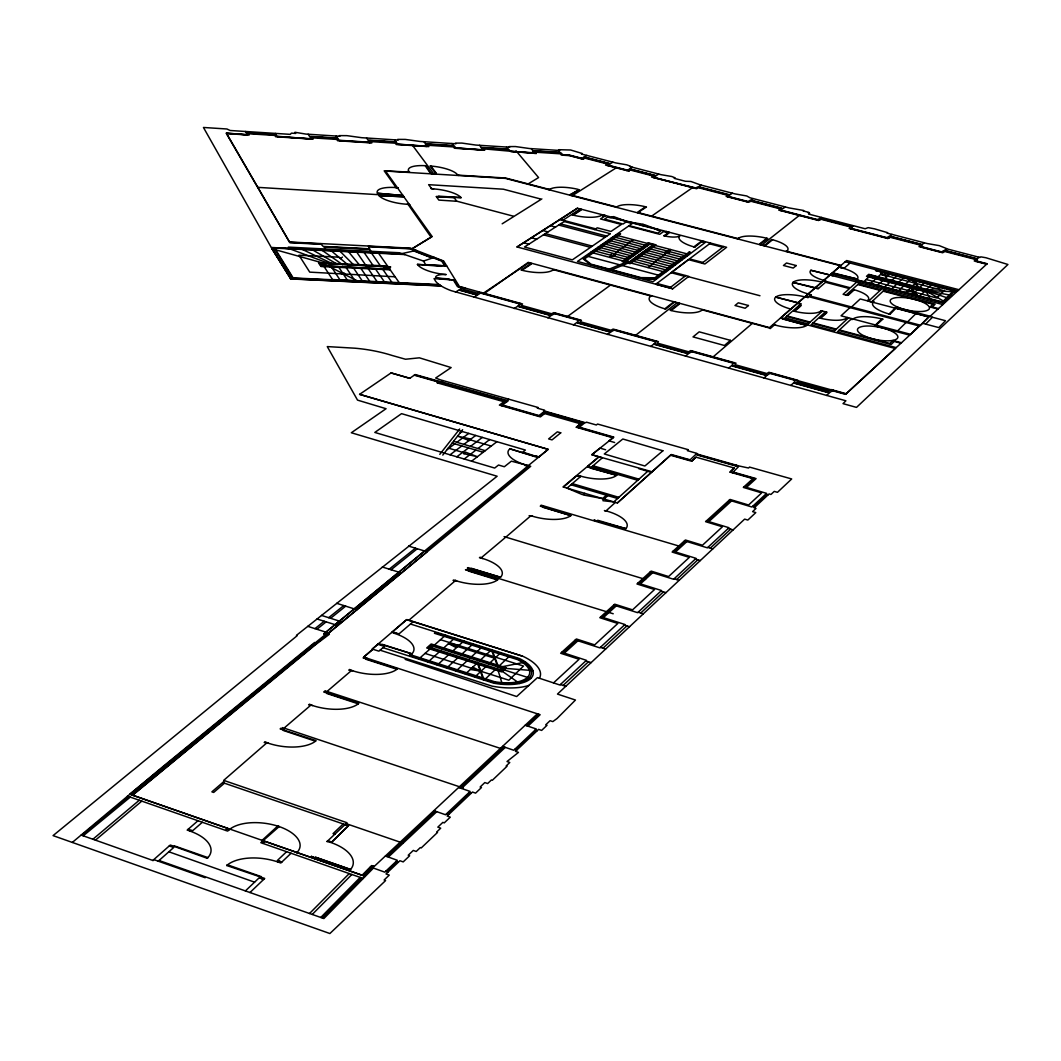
<?xml version="1.0" encoding="UTF-8"?>
<svg xmlns="http://www.w3.org/2000/svg" width="1061" height="1061" viewBox="0 0 1061 1061"><rect width="100%" height="100%" fill="white"/><g stroke="black" fill="none" stroke-linecap="round" stroke-linejoin="round"><path stroke-width="1.5" d="M465.315 453.127L465.5 452.158L477.41 456.721L463.564 453.631L465.315 453.127L448.272 448.074M469.519 439.652L469.347 440.607L457.583 436.137L471.256 439.161L469.519 439.652L491.243 446.058M975.987 261.444L977.353 259.322L943.773 250.595L940.921 252.319M611.613 253.99L609.77 257.372L615.539 255.011M747.342 201.948L749.928 200.396L782.023 208.738L780.379 210.555M920.749 247.067L922.195 244.985L889.038 236.378L886.107 238.062M795.975 379.798L793.92 382.49L829.861 392.477L833.217 390.116M850.816 228.884L852.434 226.855L819.821 218.38L816.758 220.012M734.106 362.637L731.904 365.276L767.328 375.117L770.817 372.809M442.782 455.089L462.623 429.692M439.784 454.373L459.678 429.002M656.573 341.125L654.199 343.684L688.987 353.353L692.608 351.125M727.766 196.869L729.438 195.171L697.74 186.935L694.889 188.314M579.611 319.785L577.065 322.265L611.216 331.748L614.995 329.6M385.395 855.988L397.331 860.285L384.772 872.155L373.445 868.07L323.87 918.547L159.017 860.498M320.767 917.46L360.209 877.407M539.015 456.84L536.15 456.005L535.248 456.734L509.903 448.83A28.926 10.61 9.6 0 0 526.481 465.169L530.686 466.323L132.466 795.153L362.292 875.259L371.788 865.643L374.162 866.492L537.41 713.801M322.319 918.004L361.721 877.938M363.751 875.869L371.934 867.553M362.292 875.259L371.788 865.643L374.162 866.505M520.739 303.446L518.06 305.886L551.733 315.236L555.619 313.128M312.239 914.449L351.881 874.489M932.433 317.266L925.643 324.109L922.566 323.3L845.551 394.347L832.567 390.753M309.52 913.508L349.228 873.574M922.566 323.3L928.879 316.947L895.338 307.929L889.025 314.003L890.046 314.268L896.664 307.425L930.192 316.258M918.932 325.886L910.55 334.308L841.041 315.807L849.914 307.637M732.395 472.795L738.456 466.747L695.631 454.585L690.101 459.837L671.308 454.506L617.356 502.967L563.02 486.933L598.934 456.787L602.356 457.795L590.367 468.087L616.733 475.288L587.767 467.026L588.351 466.522M735.83 465.991L736.573 465.262M553.51 682.913L579.094 659.266L560.646 653.258L576.375 638.974L594.651 644.889L617.82 623.47L599.797 617.701L614.69 604.173L632.555 609.85L654.557 589.518L636.945 583.974L651.136 571.097L668.589 576.547L689.332 557.383L672.104 552.052L685.393 539.996L702.462 545.235L722.422 526.786L705.565 521.667L730.048 499.439L748.575 505.009L761.665 492.888L743.31 487.41L752.952 478.644L730.048 472.118L734.172 468.007L695.936 457.145L691.653 461.23L670.499 455.222L617.356 502.967M944.661 290.21L936.823 298.008L866.134 279.52M907.606 321.828L915.935 313.605M313.419 857.434L311.43 856.399L310.555 857.235L311.443 856.399L349.838 870.139L350.528 869.463A38.766 19.085 8.7 0 0 331.019 842.553L327.027 841.519L327.889 840.71L331.788 842.049L348.631 825.591L345.236 824.424M349.838 870.139L350.515 869.463L315.608 857.288L314.295 858.535L315.608 857.288L350.528 869.463M897.593 330.86L906.081 322.478M331.788 842.049L348.406 825.737L222.664 782.58M919.118 296.682L925.126 290.833M925.921 290.064L931.837 284.295M912.102 294.852L918.15 289.016M918.945 288.234L924.913 282.491M730.048 472.118L734.265 468.034M876.665 326.35L877.527 325.515M897.221 308.592L898.057 307.783M877.381 325.661L875.325 325.117L881.797 318.897L882.818 319.162L875.245 325.979L909.701 335.157M905.099 293.008L911.187 287.199M911.996 286.43L917.99 280.688M826.652 395.435L829.278 392.928L793.482 382.981L790.79 385.461M688.178 460.249L688.934 459.506M697.886 455.222L698.655 454.506M226.736 865.511L264.719 878.428L263.725 879.383L259.945 878.057L261.391 876.665L227.478 864.821L226.736 865.511A39.164 19.589 8.1 0 1 278.579 862.222L277.345 861.452L278.048 860.763L281.802 862.076L291.072 853.256M249.972 892.526L263.725 879.383L259.189 877.792L245.396 890.922M343.167 824.012L333.021 833.667L334.865 834.304M327.053 841.519L347.013 822.726L224.799 780.75L211.868 791.851L213.659 792.461L224.441 783.19M286.589 851.704L277.332 860.511L281.828 862.076L280.833 863.004L278.579 862.222M898.11 291.178L904.237 285.382M905.046 284.613L911.081 278.897M431.403 647.754L499.797 669.571L501.415 668.032L433.087 646.268M496.442 668.51L484.161 680.114L477.755 662.541L465.341 674.08M498.073 666.971L510.102 655.592M386.973 871.532L397.265 861.797M447.636 814.132L470.195 792.792M515.712 749.729L536.216 730.326M474.744 677.09L487.092 665.526M488.723 663.987L500.832 652.648M891.134 289.361L897.288 283.566M898.11 282.81L904.184 277.093M388.353 857.063L436.747 811.678M461.522 788.442L505.315 747.368M527.94 726.148L540.142 714.716L363.658 657.13L372.756 649.213M882.818 319.162A25.199 7.785 11.1 0 0 852.553 319.401L850.697 319.441M871.691 301.854L885.02 289.414M869.304 300.475C864.662 299.812 872.421 303.167 873.932 301.43L872.54 301.059M979.064 257.239L977.327 258.871L944.595 250.356L946.584 248.566L939.277 245.635L927.208 243.539L887.089 233.128L887.619 232.677L874.489 228.831L868.19 227.638L865.126 228.752L808.588 214.07L809.662 213.261L808.243 212.89L808.893 212.399L803.071 210.887L803.628 210.476L789.079 207.916L749.981 197.77L746.745 195.967L735.154 193.924L700.26 184.866L690.95 181.484L685.393 181.272L674.252 178.367L675.101 177.837L671.785 176.511L660.884 174.641L629.982 166.617L630.539 166.272L626.799 164.84L615.685 162.903L581.468 154.031L582.303 153.527L570.632 149.999L559.001 149.707L559.678 150.476L529.439 148.527L515.46 146.551L509.094 146.59L509.638 147.254L475.885 145.065L461.853 143.076L455.408 143.129L455.925 143.779L419.944 141.458L405.275 139.415L397.716 139.389L398.193 140.052L361.682 137.691L346.881 135.649L339.401 135.622L339.852 136.285L305.979 134.097L294.958 132.28L295.687 133.434L291.43 133.155L290.276 134.362L230.104 130.49L226.961 128.991L203.447 127.466L271.258 247.452L289.242 248.526L288.353 247.12L399.48 252.757L423.485 261.059L434.32 257.385M386.867 856.519L435.302 811.161M460.089 787.952L503.922 746.904M526.561 725.684L538.776 714.252M884.171 287.531L890.365 281.762M891.187 280.993L897.288 275.303M625.871 528.643L593.842 520.115L596.866 521.017L597.701 520.261L625.871 528.643A30.398 11.591 10.2 0 0 607.582 511.309L604.412 510.58L607.582 511.322M851.585 318.618L837.381 331.868L896.187 347.637M753.854 506.667L766.931 494.492M563.073 685.433L588.457 661.759M602.98 648.218L626.958 625.871M640.725 613.033L663.443 591.852M676.639 579.545L697.846 559.784M710.34 548.139L730.684 529.174M848.521 317.796L834.264 331.032L811.081 324.812L825.604 311.695M479.4 661.016L491.575 649.717M868.667 301.059L882.023 288.632M691.653 461.23L696.029 457.172M799.782 304.812L801.015 305.144L793.774 311.098A22.122 6.83 10.6 0 0 820.909 310.913L826.851 312.027L819.755 318.035A22.215 6.87 10.8 0 0 846.877 317.836L847.275 317.464M877.208 285.714L883.442 279.958M884.264 279.189L890.418 273.513M455.965 671.069L468.445 659.571M470.089 658.059L482.331 646.786M851.519 306.974L860.219 298.963L928.68 316.96L920.457 325.236L809.914 295.953L811.294 294.746L808.363 294.441M264.64 841.744L261.682 840.723L277.703 826.068L279.162 826.572L260.807 842.686L363.233 878.455M262.849 843.402L265.025 841.4L365.263 876.399M446.601 668.072L459.148 656.613M460.806 655.101L473.113 643.868M870.259 283.897L876.532 278.154M877.367 277.398L883.548 271.735M152.811 860.458L170.304 845.02L207.2 858.283L207.943 857.606L174.468 845.909L172.956 847.248M563.046 652.727L576.614 640.367M602.091 617.197L614.969 605.486M639.16 583.497L651.441 572.343M674.239 551.614L685.711 541.176M707.634 521.243L730.406 500.553M745.299 487.012L754.53 478.617L732.766 472.424M561.693 652.303L564.346 653.138L577.927 640.778L599.836 647.86L624.956 624.505L600.805 616.786M603.377 617.608L616.255 605.897M640.42 583.895L652.687 572.728M676.626 550.938L686.931 541.548M709.902 520.646L731.586 500.911M746.467 487.357L756.108 478.591L733.124 472.065M863.322 282.08L870.471 275.595L928.415 290.714L927.619 291.483L869.635 276.351M606.361 510.58L615.42 502.397M846.108 295.104L859.728 282.783M437.251 665.075L449.877 653.656M451.548 652.144L463.922 640.95M846.758 294.52L848.535 294.998L854.304 289.759L853.429 289.534L847.328 295.435L843.097 294.321L849.476 288.579L825.551 282.279L818.044 288.831L793.005 282.438L815.962 287.81M856.757 282.014L850.338 287.796L823.455 280.727M648.404 470.673L613.775 501.919L602.953 500.712A19.31 7.255 10.3 0 1 604.041 499.041L607.86 495.633M832.593 272.757L857.394 279.043L834.649 273.751M822.554 310.886L807.991 323.976L784.941 317.796L801.028 303.711L775.71 297.107L798.694 302.876L798.084 303.419M775.697 325.21L772.832 324.772L775.697 325.21A25.371 7.957 10.6 0 0 806.718 325.395L780.458 318.128L846.612 260.529L958.945 289.719M427.941 662.077L440.633 650.698M442.304 649.199L454.745 638.046M606.388 495.195L602.555 498.604L583.656 495.01A19.257 7.215 10.1 0 1 584.77 493.352A19.164 7.162 9.9 0 1 582.489 494.665L567.051 488.126L580.765 476.349L579.77 475.872A28.753 10.557 10 0 0 616.733 475.288M225.635 830.405L227.85 828.442L129.734 794.212L325.502 634.465L323.817 633.921L528.365 465.646L511.389 461.164L504.32 466.747L498.537 465.023L494.678 468.06L374.825 432.437L401.549 413.657L525.367 450.063L522.834 452.105L538.617 457.211L548.166 449.36L359.626 394.334L391.071 372.915L409.838 378.286L415.169 374.546L508.033 400.819L501.614 405.726M418.644 659.106L445.593 635.141M279.162 826.572A38.342 18.793 8.1 0 0 228.752 830.126L227.664 831.108L127.453 796.121M763.973 378.008L766.732 375.554L731.453 365.753L728.615 368.167M191.882 830.498L191.139 831.148L187.187 830.126L197.969 820.737M158.248 861.187L173.699 847.5L169.256 845.949M497.437 579.969L497.954 579.518L465.461 569.73L469.227 570.142L468.259 570.964L497.437 579.969A31.843 12.825 9.4 0 1 456.641 580.937M500.513 577.264L467.941 567.608L467.291 568.165L470.421 569.12L471.389 568.298L500.513 577.264A31.803 12.785 9.4 0 0 482.768 558.524L479.466 557.741L480.102 557.197L482.755 558.537M570.845 515.606L540.261 506.15L543.829 506.548L542.953 507.291L570.845 515.606A30.212 11.499 9.8 0 1 532.529 516.243L529.121 515.686L532.542 516.243M315.462 741.215L316.112 740.644L280.131 728.894L280.953 728.191L284.414 729.345L283.168 730.406L315.462 741.215A35.968 16.445 8.1 0 1 268.287 743.191L265.064 741.785L264.229 742.514L268.3 743.177M396.947 669.279L397.53 668.762L363.087 657.913L363.83 657.276L367.146 658.337L366.032 659.292L396.947 669.279A34.124 14.774 8.7 0 1 352.65 670.777L349.546 669.491L348.79 670.141L352.663 670.764M358.273 703.828L358.897 703.284L323.698 691.997L324.48 691.334L327.862 692.435L326.695 693.443L358.273 703.828A35 15.57 8.5 0 1 312.597 705.538L309.454 704.199L308.645 704.889L312.61 705.538M372.305 649.067L378.684 643.616L411.96 653.855L382.318 644.359L381.164 645.353M836.386 275.024L837.116 274.388L832.195 273.101M850.073 263.022L844.344 268.048L839.065 267.12L840.524 267.505A24.085 7.175 10.7 0 1 857.102 279.295M806.519 297.199L806.413 297.292A24.854 7.666 10.6 0 0 775.71 297.107M809.676 294.441L809.782 294.348A24.469 7.414 10.6 0 1 793.31 282.173M840.524 267.505L841.903 267.412M825.365 280.94L825.471 280.847A21.459 6.406 10.7 0 1 810.883 270.276L830.79 275.21M783.416 318.459L782.819 318.99L806.718 325.395M826.426 281.51L824.225 280.926M832.978 275.78L810.883 270.276M202.346 822.275L192.625 830.75L188.208 829.225M805.829 296.656L807.912 297.69L808.999 296.748L919.569 326.059M770.153 328.645L774.159 325.143M223.672 780.379L266.47 743.164M924.237 242.77L922.208 244.534L889.874 236.139L891.969 234.388M413.286 621.6L399.002 633.881L392.49 631.812M563.51 487.079L576.826 475.699L580.327 476.721M598.921 456.787L587.754 466.336L591.229 467.357M539.399 678.258A43.806 18.78 9.9 0 0 522.94 656.308L406.814 619.558L391.695 632.489L395.74 632.847M577.436 475.872L579.77 475.872M284.878 727.408L310.303 705.618M327.836 690.777L351.178 670.777M713.191 356.828L752.435 323.287M506.322 536.72L530.367 516.163M408.737 620.34L454.997 581.004M95.371 840.219L141.803 801.121M92.798 839.317L139.283 800.246M481.495 557.555L505.076 537.755M363.658 657.13L373.008 649.292M599.584 457.012L591.839 454.705L612.993 437.822L576.322 427.251L580.46 423.803M72.32 842.434L162.625 766.838L314.666 642.449M576.322 427.251L582.608 421.933M578.563 427.901L584.107 423.312L581.773 422.623M424.612 551.004L323.817 633.921M400.169 572.555L355.634 609.306M425.846 551.375L529.532 465.978M81.763 835.299L128.858 796.612M131.166 794.702L327.425 634.385L325.714 633.841L327.252 632.581M83.222 835.829L130.291 797.103M132.598 795.206L316.032 644.319L329.334 634.306L327.624 633.762L427.079 551.76L408.591 546.083M605.632 449.771L600.035 448.113L591.839 454.705L651.892 471.721M336.417 625.075L340.74 621.534M787.05 251.696L787.792 251.099L786.957 250.873A23.727 6.976 10.2 0 0 772.58 239.746L771.626 239.507L764.225 245.754M526.481 465.169L524.691 465.341L527.596 466.19L548.166 449.36L505.845 437.013M785.843 251.391L786.957 250.873M685.419 356.151L688.35 353.777L653.709 344.149L650.711 346.496M701.891 310.223L703.642 309.772L701.891 310.223A25.265 7.984 10 0 1 671.149 310.528L670.128 310.25L679.531 303.274L677.395 303.605L679.305 304.122L671.149 310.528M316.921 629.266L326.165 621.852M330.594 618.298L345.7 606.163M391.098 569.744L417.265 548.749M314.971 628.642L324.215 621.242M328.658 617.674L343.791 605.566M389.228 569.16L415.421 548.179M545.261 412.185L546.123 411.509M546.057 412.424L540.407 416.907L499.399 405.103L504.771 401.045M853.376 225.701L852.474 226.417L820.67 218.155L821.599 217.452M647.992 267.571L667.289 252.2L669.04 252.876L670.632 249.547L665.128 251.868L667.289 252.2M538.166 416.257L543.816 411.774L583.059 422.994L577.86 427.225L613.404 437.464M544.93 412.092L539.731 416.244L500.964 405.077L505.434 401.681L504.32 401.376M772.58 239.746L765.591 245.303L763.031 245.436M342.464 257.067L340.528 258.592L338.791 257.16L298.963 255.21L309.732 272.133L395.103 276.788M759.623 244.547L767.766 238.5L766.811 238.248L759.795 243.791L761.586 244.269L760.83 244.866M761.679 245.171L799.291 215.449M507.012 400.527L508.723 399.175M635.619 335.316L677.263 302.65M664.823 308.817L673.006 302.425L675.777 302.252L674.517 301.908L665.844 309.096L664.823 308.817A25.252 7.971 10 0 1 650.539 296.364L649.677 296.125L651.825 295.794L650.565 296.364M766.811 238.248A23.713 6.976 10.2 0 0 738.536 238.261L738.138 238.95M471.588 461.203L496.919 441.694M736.944 238.645L738.549 238.261M672.714 288.764L688.814 276.377L672.13 271.921L688.417 259.627L704.902 263.99L726.599 247.293L577.409 208.208L517.052 246.961L672.714 288.764L655.831 284.242L710.485 243.075M669.716 287.969L685.857 275.581M701.984 263.208L723.708 246.55M464.241 459.015L475.885 450.103M477.941 448.538L489.665 439.572M456.8 456.8L468.498 447.914M470.553 446.349L482.331 437.411M450.05 454.798L461.787 445.938M463.869 444.373L475.686 435.461M613.338 254.68L633.245 239.68M669.226 232.266L663.921 235.741L664.876 235.993L669 233.009L663.549 231.577L659.73 234.309L628.51 226.112L577.489 261.444L641.109 278.526L656.945 278.751L705.194 242.505L701.122 241.431L693.854 246.881L694.809 247.133L702.528 240.993M447.039 449.639L454.758 443.856M456.84 442.304L468.71 433.405M703.032 241.935L703.841 241.338M607.476 334.467L610.552 332.159L576.547 322.716L573.391 324.984M459.877 433.206L462.185 431.482M439.188 383.392L442.994 380.607M438.1 383.087L439.678 381.933L414.705 374.878M567.356 316.616L610.937 284.759M785.286 206.935L783.071 208.566L750.803 200.171L753.071 198.579M628.589 262.399L652.886 244.866M625.552 261.59L649.889 244.07M667.104 232.518L667.926 231.921M658.085 229.335L657.091 230.051L660.778 231.019L657.793 233.155L629.186 225.648L632.237 223.526L626.123 221.935L623.059 224.03L604.518 219.163L607.621 217.081L610.831 217.916L611.865 217.226M484.386 293.38L528.259 262.359L769.477 327.597L840.644 265.754L505.434 178.394L385.554 171.046L432.119 236.497L412.092 248.765M547.847 317.876L551.044 315.634L517.516 306.324L514.253 308.539M652.051 215.834L692.608 187.585M609.889 234.004L572.343 259.865L524.479 247.014L565.261 220.821M732.369 193.195L729.955 194.866L698.629 186.723L701.096 185.078M552.874 270.117L554.678 269.706L552.874 270.117A24.748 7.745 9.1 0 1 522.039 270.263L521.057 269.998L531.389 263.42L529.2 263.738L531.044 264.229L522.039 270.263M637.608 212.77L646.454 207.014L645.539 206.776L637.86 212.041L639.597 212.505L638.775 213.075M594.664 229.574L597.25 227.823L610.977 231.444L621.375 224.441L600.473 218.951L605.606 215.582L603.709 215.091L602.675 215.781L604.545 216.272M645.539 206.776A23.289 6.817 9.5 0 0 617.184 206.67L616.72 207.319M483.02 293.433L529.015 262.677M581.481 209.269L572.343 214.919A23.249 6.857 9.2 0 0 601.905 215.091L602.423 214.746M615.552 207.028L617.21 206.67M580.195 208.937L562.953 220.211L560.142 219.468L517.052 246.961M474.015 297.345L477.357 295.157L458.856 290.024L455.474 292.186M481.376 292.531L477.994 294.746L459.493 289.613L462.914 287.412M577.409 208.208L560.128 219.468L595.698 228.858M479.373 291.987L477.516 293.194L463.034 289.176L464.917 287.969M780.856 317.769L895.259 348.485L846.187 393.724L831.254 389.573L829.291 390.833L796.917 381.854L797.925 380.329L768.88 372.278L766.838 373.512L734.941 364.652L736.029 363.167L690.711 350.594L688.589 351.788L657.276 343.088L658.457 341.655L613.125 329.082L610.937 330.236L580.181 321.695L581.455 320.289L553.789 312.624L551.534 313.738L521.203 305.329L522.556 303.963L459.386 286.47L443.67 261.006L410.567 248.181L289.428 241.974L226.417 133.593L249.149 135.052L248.566 133.739L274.706 135.423L275.741 136.763L313.141 139.163L312.385 137.85L336.642 139.415L337.677 140.755L371.774 142.93L370.965 141.617L395.222 143.182L396.323 144.535L428.79 146.604L427.915 145.277L453.326 146.922L454.479 148.248L484.705 150.185L483.763 148.872L536.123 153.5L535.155 152.187L560.168 153.792L561.441 155.118L569.266 155.622L582.94 159.177L584.757 158.102L607.343 163.978L605.552 165.065L628.696 171.086L630.327 170.025L653.178 175.967L651.52 177.028L696.493 188.725L698.708 187.77L727.209 195.184L726.148 196.444L748.628 202.293L750.936 201.245L779.795 208.752L778.734 210.118L818.416 220.449L820.882 219.256L850.206 226.882L849.158 228.447L887.778 238.5L890.166 237.266L919.98 245.011L919.025 246.629L942.632 252.77L944.94 251.51L975.139 259.361L974.277 261.006L986.624 264.216M569.982 195.237L579.213 189.654L570.274 194.534L571.998 194.985L571.123 195.542M572.158 195.768L616.202 167.85M653.244 177.479L695.525 187.89M653.961 177.068L655.618 176.02L629.226 169.15L626.865 170.609M658.682 174.07L656.109 175.702L629.717 168.845L632.343 167.227M502.171 223.805L541.866 198.898M549.412 189.879L549.956 189.243L548.272 189.587M628.642 171.073L630.327 170.025M528.577 183.659L538.577 177.572L516.017 150.808M411.376 249.189L431.708 236.868M607.316 165.529L609.783 164.031L583.683 157.253L581.176 158.726M612.873 162.174L610.287 163.726L584.2 156.948L586.813 155.41M582.94 159.177L584.757 158.102M887.778 238.5L890.166 237.266M818.416 220.449L820.882 219.256M606.972 270.051L628.218 261.364M609.239 270.807L630.486 262.107M402.039 253.579L416.283 250.396M499.227 667.342L525.487 662.037M943.309 287.266L925.524 290.449L930.722 299.719M955.643 291.788L925.524 290.449L945.324 302.186M332.531 279.547L439.095 284.547M293.154 277.929L357.504 280.953M332.836 280.024L439.784 285.038M439.997 285.197L292.796 278.287L274.056 248.075L404.878 254.56M290.542 278.738L440.925 285.794M441.243 285.993L290.661 278.937L271.51 247.942L291.072 278.764M387.544 266.019L318.552 262.69L321.019 266.497L390.209 269.812M319.361 263.937L324.878 264.162L325.886 265.714L321.669 265.502L320.661 263.964M388.339 267.16L384.175 266.961L385.249 268.499L389.427 268.698M320.435 265.648L390.395 269.375L321.788 265.714M408.631 172.068L384.188 170.834L396.071 187.572M403.697 254.149L274.454 247.77L293.393 278.314M275.011 249.614L325.913 263.857M289.653 242.332L320.926 243.937M368.671 246.377L410.328 248.513L415.633 250.568M368.419 246.019L369.652 248.818L323.26 246.444L321.165 244.295L289.892 242.704L226.338 133.01L247.346 134.946M368.923 246.749L410.076 248.844L441.761 261.139L444.652 265.847M325.011 246.802L368.459 249.017M402.822 253.858L378.114 252.598L389.612 268.977M378.989 195.609L403.936 196.776L378.989 195.609A23.594 7.069 8.3 0 0 407.225 204.256L409.878 204.667L407.212 204.242M458.352 175.171L505.487 177.996L548.63 189.243M257.823 187.359L403.459 196.205M369.971 142.824L368.538 140.596L396.323 142.386L397.689 144.044L426.999 146.484M397.915 144.349L426.774 146.179M430.965 166.073L430.023 166.02L436.323 174.07L434.559 173.208L436.336 173.328L430.965 166.073A22.971 6.698 8.4 0 1 457.437 174.654L458.843 175.489L457.41 174.654M311.284 136.697L336.244 138.301M369.838 140.516L394.798 142.121M427.344 144.19L452.198 145.781M483.007 147.758L506.919 149.296M534.691 151.033L558.63 152.572M247.677 132.837L274.52 134.561M246.988 134.336L246.364 132.97L276.085 134.88L277.16 136.285L311.311 139.044M310.913 138.447L309.998 136.829L337.809 138.62L339.082 140.264L369.546 142.227M426.549 145.887L425.474 144.269L454.387 146.139L455.806 147.771L482.888 150.078M482.41 149.482L481.283 147.85L508.988 149.641L510.5 151.285L533.908 152.784M534.373 153.381L532.635 151.113L561.057 152.943L562.688 154.641L569.359 155.065L581.547 158.235M226.51 133.315L247.16 134.641M277.359 136.577L311.112 138.752M339.281 140.569L369.758 142.519M456.044 148.063L482.649 149.773M510.739 151.577L534.121 153.089M562.94 154.933L569.319 155.344L581.521 158.527M446.734 265.979L425.607 264.6L423.485 261.059M440.673 265.582L441.124 266.324L417.437 264.414L443.273 265.754M449.28 279.64L448.816 278.884L435.66 278.035L451.906 279.799M455.408 280.024L434.055 278.645L435.58 281.205A40.53 13.011 8.8 0 0 451.19 290.674L845.909 400.793L843.004 403.644L856.506 407.397L1007.95 264.494L985.881 257.73L980.722 256.842L980.019 257.491L946.385 248.751M433.604 188.924L430.991 188.473L433.604 188.924A23.475 7.003 8.5 0 1 461.097 197.638L436.469 196.577M395.594 187.545L398.114 187.824L395.594 187.545A23.567 7.056 8.3 0 0 377.437 193.248L403.114 195.542L377.437 193.248M461.097 197.638L438.485 196.126L438.909 196.736M425.196 165.688L426.137 165.755L431.27 173.739L432.464 173.818L430.143 172.916L425.196 165.688A22.971 6.698 8.4 0 0 408.87 171.471L408.047 171.405L409.771 172.28L408.883 171.471M501.376 668.059L532.914 670.579M880.802 274.242L887.633 275.303L886.426 276.417L880.802 274.242L944.144 290.727M448.551 643.603L458.087 645.154L455.66 647.343L448.551 643.603L494.598 658.231M951.982 295.475L925.524 290.449L949.038 298.459M821.612 218.619L851.094 226.285M890.855 236.616L920.815 244.401M945.59 250.847L975.934 258.725M585.035 157.386L608.934 163.593M751.718 200.635L780.71 208.168M630.579 169.296L654.743 175.569M607.688 165.039L627.475 170.184M728.39 196.431L747.62 201.431M780.976 210.105L817.341 219.574M851.386 228.42L886.651 237.598M921.253 246.603L941.452 251.855M976.505 260.966L987.128 263.738L929.821 316.576L945.51 320.714L938.813 327.597L925.935 324.189M607.661 165.317L627.197 170.41M653.576 177.267L695.207 188.102M728.085 196.643L747.475 201.696M780.671 210.33L817.05 219.799M851.108 228.645L886.386 237.836M921.001 246.842L941.187 252.094M976.253 261.205L986.876 263.977M845.206 261.762L957.579 290.979M787.249 251.43L841.002 265.449M573.762 195.781L616.07 206.829M639.279 212.876L736.997 238.34M831.466 273.738L944.263 303.26M540.301 198.911L503.338 189.203L428.644 184.68L431.469 188.5M601.905 215.091L602.847 215.662M579.319 209.508L581.189 209.985L573.272 215.171L572.343 214.919M830.02 274.998L942.858 304.56M709.53 243.805L722.766 247.266M858.309 284.069L880.643 289.932M883.627 290.714L935.112 304.202L932.314 307L938.468 308.605M857.818 284.52L880.166 290.382M883.137 291.165L932.871 304.202L930.073 307L937.964 309.069M615.632 235.025L689.265 254.468M815.458 287.677L818.455 288.473M564.147 221.51L610.327 233.712M613.178 236.722L647.502 245.794M650.499 246.59L686.931 256.218M560.54 223.871L606.839 236.099M689.517 258.911L702.966 262.465M610.725 238.42L645.101 247.518M648.099 248.314L684.584 257.969M558.723 225.051L605.088 237.306M455.487 200.847L513.365 216.179M807.859 294.308L810.869 295.104M608.245 240.131L642.687 249.255M645.698 250.051L682.236 259.733M605.765 241.855L640.26 250.993M643.284 251.802L679.876 261.497M805.312 296.523L808.336 297.332M603.271 243.566L637.833 252.743M640.857 253.552L677.515 263.274M600.778 245.303L635.393 254.494M638.417 255.303L675.141 265.064M598.258 247.041L632.94 256.258M635.977 257.067L672.754 266.855M545.288 233.632L592.29 246.125M543.444 234.839L590.5 247.359M595.738 248.778L630.486 258.035M633.523 258.844L670.353 268.645M797.567 303.274L800.604 304.083M851.439 318.751L852.553 319.401M820.909 310.913L821.877 311.483M846.877 317.836L847.858 318.406M593.205 250.529L628.019 259.812M631.056 260.621L667.953 270.449M799.092 305.422L800.896 305.9L794.689 311.337L793.774 311.098M824.941 312.305L826.744 312.783L820.67 318.287L819.755 318.035M688.417 276.682L759.968 295.74M671.109 272.704L684.849 276.364M550.367 225.701L555.553 227.081M542.821 230.516L548.033 231.908M590.712 252.293L665.579 272.266M626.189 262.186L623.881 261.576L649.12 243.46L654.518 244.879L628.656 262.849M625.539 262.452L622.223 261.563L648.337 242.836L656.136 244.892L630.154 263.685L628.019 263.115M588.152 256.391L658.39 275.157M901.479 342.756L892.911 340.462L889.874 343.472L839.423 329.958M900.935 343.247L894.237 341.456L891.2 344.467L838.893 330.448M787.05 315.926L810.087 322.093M813.177 322.915L836.32 329.122M786.519 316.417L809.543 322.584M812.633 323.406L835.789 329.613M656.878 283.446L670.751 287.173M531.442 237.783L536.68 239.189M523.657 242.757L528.922 244.176M553.563 269.733L650.366 295.86M703.456 310.183L770.074 328.167M794.556 379.758L831.187 389.838M655.221 344.348L687.303 353.18M462.49 287.69L458.418 286.563L454.36 279.958M480.965 292.809L520.328 303.725M555.221 313.406L579.213 320.064M614.611 329.878L656.202 341.417M692.249 351.416L733.748 362.928M770.472 373.114L795.644 380.103M832.898 390.435L845.869 394.042M462.079 287.955L457.49 286.682L453.299 279.892M480.54 293.088L519.917 304.003M554.823 313.698L578.815 320.356M614.226 330.17L655.817 341.708M691.878 351.721L733.403 363.233M770.127 373.432L795.299 380.408M460.421 290.157L476.416 294.613M519.094 306.457L550.075 315.064M578.126 322.862L609.544 331.589M733.045 365.886L765.644 374.944M795.1 383.127L828.164 392.318M698.271 454.864L736.201 465.633M440.686 382.292L507.529 401.204M414.254 375.196L438.14 381.96L437.013 382.782L503.882 401.708M440.09 382.742L506.946 401.655M670.923 454.864L688.549 459.877M545.686 411.854L582.184 422.278M544.611 413.551L580.486 423.803M409.745 378.339L391.071 372.915M502.503 405.05L539.041 415.58M579.412 427.198L613.828 437.119L609.08 440.859L614.637 442.503M359.586 394.36L505.235 436.827M593.072 465.766L638.987 479.161L637.741 480.288L591.773 466.88M509.903 448.83L538.404 457.344M572.303 483.617L618.868 497.33L617.568 498.498L570.964 484.771M638.722 468.63L651.202 472.344M453.538 441.323L485.235 450.686M452.158 443.087L483.193 452.265M541.07 505.155L678.775 545.991M744.119 486.667L766.586 493.365L751.904 507.012L729.225 500.195M765.75 494.134L768.111 494.837M752.66 506.309L755.047 507.025M706.44 520.885L729.013 527.728L707.395 547.834L684.491 540.805M728.257 528.431L733.098 529.903M504.081 536.614L645.539 579.452M707.886 547.383L712.78 548.895M468.445 569.16L613.218 613.762M673.019 551.229L696.082 558.351L673.602 579.266L650.194 571.945M695.366 559.014L700.313 560.54M401.429 572.953L382.305 567.012M674.133 578.762L679.146 580.327M575.301 639.955L577.927 640.778M317.014 618.987L337.703 625.486M637.913 583.099L661.507 590.513L637.648 612.688L613.696 605.075M660.91 591.07L665.963 592.648M522.131 656.043L406.602 619.664L372.239 649.053L378.923 651.162L384.44 646.414L377.875 644.306M410.474 624.014L519.413 658.536A36.498 15.65 9.9 0 1 530.725 678.523A36.498 15.65 9.9 0 1 493.617 683.151L382.981 647.661M336.695 603.311L356.92 609.717M638.165 612.21L643.298 613.842M440.474 639.69L523.524 666.069L508.842 680.207L425.05 653.404M500.606 668.801L530.818 678.43M321.51 615.407L342.027 621.945M624.372 625.048L629.544 626.706M307.77 626.335L328.552 633.006M380.063 650.181L491.787 686.056A43.806 18.78 9.9 0 0 528.882 685.419M600.367 647.369L605.606 649.067M564.346 653.138L586.428 660.327L559.876 685.008L537.463 677.608L516.667 696.533L405.169 659.385M585.818 660.897L591.11 662.621M560.38 684.544L565.765 686.321M325.21 690.857L500.421 748.39M282.558 727.594L463.219 788.005M525.182 725.233L536.269 728.96L513.749 750.246L502.529 746.427M535.182 729.981L537.251 730.684M514.665 749.371L516.76 750.087M346.072 823.615L403.14 843.19M370.422 867.023L373.445 868.07M458.657 787.448L470.156 791.44L445.501 814.742L433.856 810.657M469.121 792.421L471.27 793.164M227.465 828.774L228.937 829.291L228.752 830.126M446.548 813.747L448.723 814.516M205.184 877.726L154.163 859.742L153.182 860.59L81.153 835.087M168.858 851.797L254.587 882.168M396.151 861.399L398.379 862.195M385.859 871.121L388.101 871.93M329.48 263.672L288.857 248.486M433.67 257.558L442.716 261.072L445.7 265.913M414.48 250.887L432.517 257.876M413.989 251.019L432.026 258.009M499.824 669.544L519.638 683.483M353.592 264.839L339.759 250.993M558.166 150.383L559.969 152.452L532.954 150.715L531.203 148.646M911.85 279.096L919.728 288.446M911.359 278.963L919.224 288.313M910.404 286.987L918.335 296.47M909.914 286.855L917.831 296.337M506.535 147.055L508.285 149.163L481.27 147.426L479.572 145.304M451.906 143.527L453.577 145.662L425.607 143.858L423.989 141.723M412.464 145.264L433.843 174.004M535.155 152.187L536.123 153.5M394.612 139.827L396.177 141.949L368.061 140.132L366.562 138.01M389.878 269.348L399.573 283.154M408.392 204.813L430.819 236.815M384.334 267.014L385.342 268.46M371.111 252.545L380.846 266.51M382.902 269.467L391.867 282.332M363.883 252.186L373.538 266.165M375.581 269.109L384.48 281.987M371.005 251.311L369.652 249.335L324.162 247.027L325.448 249.003M366.164 265.807L356.536 251.828M368.26 268.765L377.079 281.629M336.231 136.047L337.677 138.182L309.533 136.365L308.141 134.23M359.904 265.502L348.247 251.417M360.926 268.406L369.679 281.284M353.578 268.062L362.265 280.94M348.035 264.932L330.979 250.568M357.849 281.192L344.188 274.215L341.43 273.91L344.653 273.38L341.907 273.075L328.326 266.019M346.231 267.704L355.263 281.218M342.584 264.666L321.828 250.117M337.637 264.428L312.146 249.64M338.87 267.345L347.836 280.86M333.419 264.229L301.709 249.123M331.509 267.001L340.13 280.131M325.714 265.661L324.772 264.202L320.82 264.017L321.775 265.462M323.578 265.794L332.929 280.17M322.186 266.324L320.17 263.221L390.727 266.987L320.873 263.261M320.701 243.579L321.165 244.295M275.329 133.407L275.979 134.442L245.927 132.506L245.303 131.471M271.895 247.956L291.006 278.857L271.629 247.942M492.039 649.862L498.537 667.117M491.376 649.65L497.874 666.905M477.914 663.443L478.259 664.411M483.246 678.085L483.604 679.067M477.092 662.329L483.498 679.902M497.609 668.868L502.33 684.305M549.93 189.243A23.063 6.711 9.2 0 1 578.311 189.415M694.809 247.133A24.363 7.241 9.9 0 1 679.915 235.874A12.719 3.767 9.7 0 1 663.921 235.741M189.388 830.882A38.753 19.164 7.1 0 1 207.2 858.283M277.677 826.081A37.268 18.249 8.1 0 1 296.563 852.885M393.658 633.112A33.581 14.39 8.8 0 1 411.389 654.358M417.437 264.414A25.65 8.143 8.6 0 0 446.177 274.574A13.594 4.363 8.7 0 0 435.885 278.406M890.046 314.268A24.748 7.507 11.1 0 1 873.508 301.828M853.429 289.534A21.817 6.605 10.8 0 1 867.818 300.382M791.4 309.242A24.151 7.44 10.6 0 1 776.042 296.841M793.018 282.438A23.78 7.202 10.6 0 1 822.355 282.253M688.058 449.639L687.329 450.646L696.905 453.365L696.387 453.856L739.199 466.004L748.589 468.034L749.477 467.079L791.705 478.962L777.461 492.331L774.265 491.376L770.949 494.466L769.092 493.922L754.146 507.861L756.016 508.418L752.581 511.627L755.803 512.596L747.833 520.076L744.65 519.108L557.463 694.08L575.46 700.035L557.025 718.536L552.794 721.599L550.075 720.684L545.699 724.822L547.025 725.273L541.64 730.406L538.617 729.384L515.434 751.347L518.484 752.382L506.999 761.533L509.784 762.488L506.15 765.962L507.039 766.267L492.331 780.273L491.429 779.954L487.649 783.548L484.824 782.567L480.116 787.037L481.495 787.514L475.593 793.124L472.463 792.037L447.119 816.042L450.288 817.156L444.254 822.885L442.848 822.381L437.822 827.156L440.726 828.177L436.601 832.103L437.53 832.421L421.23 847.951L420.289 847.606L416.217 851.479L413.286 850.431L408.22 855.232L409.652 855.75L403.18 861.903L399.917 860.736L385.992 873.932L389.268 875.113L384.109 880.007L385.607 880.564L329.891 933.534L53.05 835.617L297.226 635.658L296.404 635.38L497.132 476.243L351.324 432.755L386.058 408.71L357.517 400.116L327.265 346.589L354.931 348.207A62.944 22.109 8.3 0 1 392 355.435L405.514 359.241L419.387 357.822L451.137 367.57L435.673 378.008L440.222 379.811L538.126 407.49L537.29 408.14L544.572 410.209L543.789 410.846L585.659 422.808L586.428 422.159L596.375 424.997L597.529 424.029L688.058 449.639M955.112 290.741L943.322 302.61L856.254 279.812L942.393 301.947L953.547 290.741L875.511 270.449L955.112 290.741M929.993 290.714L928.534 292.133L868.057 276.351L869.582 274.958L929.993 290.714M931.558 290.714L929.449 292.783L866.479 276.337L868.707 274.322L931.558 290.714M909.078 290.024L907.898 291.165L914.807 292.239L909.078 290.024M503.75 667.926L500.792 670.751L429.042 647.86L432.132 645.115L503.75 667.926M506.097 667.82L501.8 671.918L426.694 647.953L431.19 643.974L506.097 667.82M473.02 667.236L470.593 669.491L480.275 671.069L473.02 667.236M410.143 654.65L409.413 655.274L494.055 682.409A34.668 14.867 9.9 0 0 529.054 677.979A34.668 14.867 9.9 0 0 518.511 659.08L435.103 632.648L434.413 633.258L517.596 659.637A32.851 14.085 9.9 0 1 527.383 677.435A32.851 14.085 9.9 0 1 494.479 681.679L410.143 654.65M455.58 580.38L456.654 580.937L453.034 580.354L455.58 580.38M730.445 340.356L724.424 345.488L693.032 336.907L699.186 331.841L730.445 340.356M662.9 450.779L644.876 466.004L604.319 453.975L622.82 439.002L662.9 450.779M748.443 305.515L745.18 308.247L735.021 305.515L738.31 302.796L748.443 305.515M796.241 265.555L793.243 268.048L783.469 265.489L786.493 262.995L796.241 265.555M560.738 432.822L552.038 439.891L548.63 438.909L557.343 431.84L560.738 432.822M656.348 279.202L653.006 281.722L642.913 279.003L656.348 279.202M689.305 251.974L654.849 277.81L641.016 277.611L591.043 264.202L584.439 258.964L620.605 233.858L619.412 233.539L583.033 258.778L590.115 264.388L641.056 278.062L655.897 278.287L690.525 252.293L689.305 251.974M666.507 231.55L665.685 232.147L666.507 231.55M454.267 197.757L436.296 196.564L438.843 200.091L456.721 201.272L454.267 197.757M643.125 224.309L626.772 221.55L613.669 216.603A16.565 4.894 9.5 0 0 611.415 217.532L657.661 229.64L644.425 224.653A16.644 4.934 9.7 0 0 642.197 225.595A16.565 4.894 9.5 0 0 643.125 224.309M865.471 336.456A20.557 6.393 11.1 0 0 897.725 337.783A20.557 6.393 11.1 0 0 869.834 326.045A20.557 6.393 11.1 0 0 865.471 336.456M898.123 307.319A19.96 6.008 11.1 0 0 929.33 308.685A19.96 6.008 11.1 0 0 902.062 297.491A19.96 6.008 11.1 0 0 898.123 307.319"/></g></svg>
